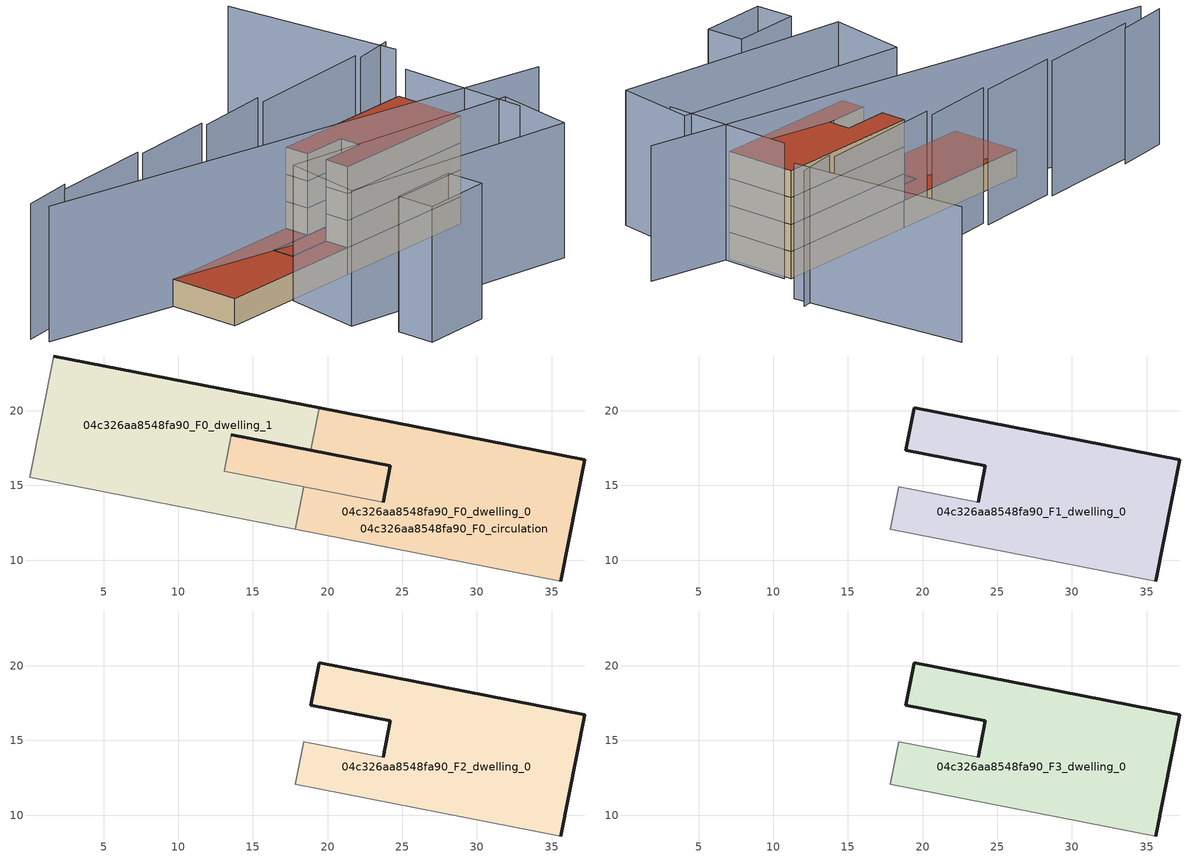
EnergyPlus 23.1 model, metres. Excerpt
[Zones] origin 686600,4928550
04c326aa8548fa90_F0_dwelling_0
 floor ground (EU_floor_Construction): 37.2,16.71 35.61,8.6 17.84,12.08 18.4,14.92 20.95,14.42 23.73,13.87 23.93,14.92 24.2,16.3 18.87,17.35 19.43,20.19 z0; 24.2,16.3 23.93,14.92 23.73,13.87 20.95,14.42 18.4,14.92 13.07,15.96 13.54,18.39 z0
 wall outside (EU_wall_Construction): 35.61,8.6 37.2,16.71 19.43,20.19 / 18.87,17.35 24.2,16.3 23.73,13.87 z0:3
 wall adiabatic (EU_wall_Construction): 17.84,12.08 35.61,8.6 / 23.73,13.87 18.4,14.92 z0:3
 wall to 04c326aa8548fa90_F0_dwelling_1 (EU_wall_Construction): 19.43,20.19 18.87,17.35 / 18.4,14.92 17.84,12.08 z0:3
 roof outside (EU_floor_Construction): 23.73,13.87 23.93,14.92 24.2,16.3 18.87,17.35 13.54,18.39 13.07,15.96 18.4,14.92 20.95,14.42 z3
04c326aa8548fa90_F0_dwelling_1
 floor ground (EU_floor_Construction): 19.43,20.19 18.87,17.35 13.54,18.39 13.07,15.96 18.4,14.92 17.84,12.08 0.07,15.56 1.66,23.66 z0
 wall outside (EU_wall_Construction): 13.54,18.39 18.87,17.35 / 19.43,20.19 1.66,23.66 z0:3
 wall adiabatic (EU_wall_Construction): 18.4,14.92 13.07,15.96 13.54,18.39 / 1.66,23.66 0.07,15.56 17.84,12.08 z0:3
 roof outside (EU_roof_Construction): 17.84,12.08 18.4,14.92 13.07,15.96 13.54,18.39 18.87,17.35 19.43,20.19 1.66,23.66 0.07,15.56 z3
04c326aa8548fa90_F0_circulation
 floor ground (EU_floor_Construction): 37.2,16.71 35.61,8.6 17.84,12.08 18.4,14.92 20.95,14.42 23.73,13.87 23.93,14.92 24.2,16.3 18.87,17.35 19.43,20.19 z0; 24.2,16.3 23.93,14.92 23.73,13.87 20.95,14.42 18.4,14.92 13.07,15.96 13.54,18.39 z0
 wall outside (EU_wall_Construction): 23.73,13.87 24.2,16.3 13.54,18.39 z0:3
 wall adiabatic (EU_wall_Construction): 13.54,18.39 13.07,15.96 23.73,13.87 z0:3
 roof outside (EU_roof_Construction): 23.73,13.87 23.93,14.92 24.2,16.3 13.54,18.39 13.07,15.96 18.4,14.92 20.95,14.42 z3; 35.61,8.6 37.2,16.71 19.43,20.19 18.87,17.35 24.2,16.3 23.93,14.92 23.73,13.87 20.95,14.42 18.4,14.92 17.84,12.08 z3
04c326aa8548fa90_F1_dwelling_0
 floor to 04c326aa8548fa90_F0_dwelling_0 (EU_floor_Construction): 37.2,16.71 35.61,8.6 17.84,12.08 18.4,14.92 20.95,14.42 23.73,13.87 23.93,14.92 24.2,16.3 18.87,17.35 19.43,20.19 z3
 wall outside (EU_wall_Construction): 35.61,8.6 37.2,16.71 19.43,20.19 18.87,17.35 24.2,16.3 23.73,13.87 z3:6
 wall adiabatic (EU_wall_Construction): 23.73,13.87 18.4,14.92 17.84,12.08 35.61,8.6 z3:6
04c326aa8548fa90_F2_dwelling_0
 floor to 04c326aa8548fa90_F1_dwelling_0 (EU_floor_Construction): 37.2,16.71 35.61,8.6 17.84,12.08 18.4,14.92 23.73,13.87 24.2,16.3 18.87,17.35 19.43,20.19 z6
 wall outside (EU_wall_Construction): 35.61,8.6 37.2,16.71 19.43,20.19 18.87,17.35 24.2,16.3 23.73,13.87 z6:9
 wall adiabatic (EU_wall_Construction): 23.73,13.87 18.4,14.92 17.84,12.08 35.61,8.6 z6:9
04c326aa8548fa90_F3_dwelling_0
 floor to 04c326aa8548fa90_F2_dwelling_0 (EU_floor_Construction): 37.2,16.71 35.61,8.6 17.84,12.08 18.4,14.92 23.73,13.87 24.2,16.3 18.87,17.35 19.43,20.19 z9
 wall outside (EU_wall_Construction): 35.61,8.6 37.2,16.71 19.43,20.19 18.87,17.35 24.2,16.3 23.73,13.87 z9:12
 wall adiabatic (EU_wall_Construction): 23.73,13.87 18.4,14.92 17.84,12.08 35.61,8.6 z9:12
 roof outside (EU_roof_Construction): 35.61,8.6 37.2,16.71 19.43,20.19 18.87,17.35 24.2,16.3 23.73,13.87 18.4,14.92 17.84,12.08 z12
shading: -12.92,30.17 44.68,4.45 / 34.4,1.01 37.5,16.09 / 41.83,19.61 43.92,40.36 / 43.11,21.49 38.19,21.68 / 38.22,22.39 22.77,24.65 / 14.5,27.37 4.38,28.7 / 4.47,29.36 -8.08,31.02 / -6.87,31.68 -13.23,32.14 / 23.41,25.68 14.43,26.74 / 13.93,-5.77 5.93,-4.34 / 5.93,-4.34 6.71,0 / 6.71,0 14.71,-1.43 / 14.71,-1.43 13.93,-5.77 / 32.56,-5.18 5.73,4.94 / 5.73,4.94 8.99,13.61 / 8.99,13.61 35.83,3.48 / 35.83,3.48 32.56,-5.18 z0:15
[Building]
EU S2 Campaign: North Axis=0; Terrain=City; Solar Distribution=FullExterior
[Site:Location]
Bologna: Latitude=44.5; Longitude=11.25; Time Zone=1; Elevation=37
[SizingPeriod:WeatherFileDays]
AnnualSizingPeriod: Begin Month=1; Begin Day of Month=1; End Month=12; End Day of Month=31; Day of Week for Start Day=Monday; Use Weather File Daylight Saving Period=No; Use Weather File Rain and Snow Indicators=No
[MATERIAL]
EU_InternalMass_Material: Roughness=MediumRough; Thickness=0.1; Conductivity=1; Density=1800; Specific Heat=900; Thermal Absorptance=0.9; Solar Absorptance=0.7; Visible Absorptance=0.7
[MATERIAL:NOMASS] Roughness=MediumRough; Thermal Absorptance=0.9; Solar Absorptance=0.7; Visible Absorptance=0.7
Name | Thermal Resistance
EU_wall_NoMass | 0.937881
EU_roof_NoMass | 0.548572
EU_floor_NoMass | 0.71348
[CONSTRUCTION]
EU_wall_Construction: EU_wall_NoMass
EU_roof_Construction: EU_roof_NoMass
EU_floor_Construction: EU_floor_NoMass
EU_InternalMass_Construction: EU_InternalMass_Material
[ZONE] Type=1; Multiplier=1; Ceiling Height=autocalculate; Floor Area=autocalculate; Part of Total Floor Area=Yes
Name | Volume
04c326aa8548fa90_F0_dwelling_0; 04c326aa8548fa90_F0_circulation | 488.976
04c326aa8548fa90_F1_dwelling_0; 04c326aa8548fa90_F2_dwelling_0; 04c326aa8548fa90_F3_dwelling_0 | 408.227
04c326aa8548fa90_F0_dwelling_1 | 408.229
[INTERNALMASS] Construction=EU_InternalMass_Construction
Name | Zone or ZoneList | Surface Area
04c326aa8548fa90_F0_dwelling_0_EU_InternalMass | 04c326aa8548fa90_F0_dwelling_0 | 136.076
04c326aa8548fa90_F0_dwelling_1_EU_InternalMass | 04c326aa8548fa90_F0_dwelling_1 | 136.076
04c326aa8548fa90_F1_dwelling_0_EU_InternalMass | 04c326aa8548fa90_F1_dwelling_0 | 299.083
04c326aa8548fa90_F2_dwelling_0_EU_InternalMass | 04c326aa8548fa90_F2_dwelling_0 | 299.083
04c326aa8548fa90_F3_dwelling_0_EU_InternalMass | 04c326aa8548fa90_F3_dwelling_0 | 299.083
[OTHEREQUIPMENT] Fuel Type=Electricity; Design Level Calculation Method=Watts/Area; Power per Zone Floor Area=1; Fraction Latent=0; Fraction Radiant=0; Fraction Lost=0; Carbon Dioxide Generation Rate=0; EndUse Subcategory=EU_Step8_InternalGains
Name | Zone or ZoneList or Space or SpaceList | Schedule
EU_Step8_InternalGain_04c326aa8548fa90_F0_dwelling_0_f000 | 04c326aa8548fa90_F0_dwelling_0 | EU_Step8_GainSchedule_04c326aa8548fa90_F0_dwelling_0_f000
EU_Step8_InternalGain_04c326aa8548fa90_F0_dwelling_1_f000 | 04c326aa8548fa90_F0_dwelling_1 | EU_Step8_GainSchedule_04c326aa8548fa90_F0_dwelling_1_f000
EU_Step8_InternalGain_04c326aa8548fa90_F1_dwelling_0_f000 | 04c326aa8548fa90_F1_dwelling_0 | EU_Step8_GainSchedule_04c326aa8548fa90_F1_dwelling_0_f000
EU_Step8_InternalGain_04c326aa8548fa90_F2_dwelling_0_f000 | 04c326aa8548fa90_F2_dwelling_0 | EU_Step8_GainSchedule_04c326aa8548fa90_F2_dwelling_0_f000
EU_Step8_InternalGain_04c326aa8548fa90_F3_dwelling_0_f000 | 04c326aa8548fa90_F3_dwelling_0 | EU_Step8_GainSchedule_04c326aa8548fa90_F3_dwelling_0_f000
[ZONEINFILTRATION:DESIGNFLOWRATE]
EU_Circulation_Infiltration_04c326aa8548fa90_F0_circulation: Zone or ZoneList or Space or SpaceList=04c326aa8548fa90_F0_circulation; Schedule=EU_AlwaysOn; Design Flow Rate Calculation Method=Flow/Area; Flow Rate per Floor Area=0.0005; Constant Term Coefficient=1; Temperature Term Coefficient=0; Velocity Term Coefficient=0; Velocity Squared Term Coefficient=0
[ZONEVENTILATION:DESIGNFLOWRATE] Schedule=EU_AlwaysOn; Design Flow Rate Calculation Method=AirChanges/Hour; Air Changes per Hour=0.687892; Ventilation Type=Natural; Fan Pressure Rise=0; Fan Total Efficiency=1; Constant Term Coefficient=1; Temperature Term Coefficient=0; Velocity Term Coefficient=0; Velocity Squared Term Coefficient=0; Minimum Indoor Temperature=-100; Maximum Indoor Temperature=100; Delta Temperature=-100; Minimum Outdoor Temperature=-100; Maximum Outdoor Temperature=100; Maximum Wind Speed=40
Name | Zone or ZoneList or Space or SpaceList
EU_ConstantAir_04c326aa8548fa90_F0_dwelling_0 | 04c326aa8548fa90_F0_dwelling_0
EU_ConstantAir_04c326aa8548fa90_F0_dwelling_1 | 04c326aa8548fa90_F0_dwelling_1
EU_ConstantAir_04c326aa8548fa90_F1_dwelling_0 | 04c326aa8548fa90_F1_dwelling_0
EU_ConstantAir_04c326aa8548fa90_F2_dwelling_0 | 04c326aa8548fa90_F2_dwelling_0
EU_ConstantAir_04c326aa8548fa90_F3_dwelling_0 | 04c326aa8548fa90_F3_dwelling_0
[HVACTEMPLATE:THERMOSTAT] Constant Heating Setpoint=20; Constant Cooling Setpoint=50
EU_HeatOnly_04c326aa8548fa90_F0_dwelling_0; EU_HeatOnly_04c326aa8548fa90_F0_dwelling_1; EU_HeatOnly_04c326aa8548fa90_F1_dwelling_0; EU_HeatOnly_04c326aa8548fa90_F2_dwelling_0; EU_HeatOnly_04c326aa8548fa90_F3_dwelling_0
[HVACTEMPLATE:ZONE:IDEALLOADSAIRSYSTEM] System Availability Schedule=EU_AlwaysOn; Maximum Heating Supply Air Temperature=50; Minimum Cooling Supply Air Temperature=13; Maximum Heating Supply Air Humidity Ratio=0.0156; Minimum Cooling Supply Air Humidity Ratio=0.0077; Heating Limit=NoLimit; Cooling Limit=NoLimit; Heating Availability Schedule=EU_AlwaysOn; Cooling Availability Schedule=EU_CoolingOff; Dehumidification Control Type=ConstantSensibleHeatRatio; Cooling Sensible Heat Ratio=0.7; Dehumidification Setpoint=60; Humidification Control Type=None; Humidification Setpoint=30; Outdoor Air Method=None; Outdoor Air Flow Rate per Person=0.00944; Outdoor Air Flow Rate per Zone Floor Area=0; Outdoor Air Flow Rate per Zone=0; Demand Controlled Ventilation Type=None; Outdoor Air Economizer Type=NoEconomizer; Heat Recovery Type=None; Sensible Heat Recovery Effectiveness=0.7; Latent Heat Recovery Effectiveness=0.65
Name | Template Thermostat
04c326aa8548fa90_F0_dwelling_0 | EU_HeatOnly_04c326aa8548fa90_F0_dwelling_0
04c326aa8548fa90_F0_dwelling_1 | EU_HeatOnly_04c326aa8548fa90_F0_dwelling_1
04c326aa8548fa90_F1_dwelling_0 | EU_HeatOnly_04c326aa8548fa90_F1_dwelling_0
04c326aa8548fa90_F2_dwelling_0 | EU_HeatOnly_04c326aa8548fa90_F2_dwelling_0
04c326aa8548fa90_F3_dwelling_0 | EU_HeatOnly_04c326aa8548fa90_F3_dwelling_0
[SIZING:ZONE] Zone Cooling Design Supply Air Temperature Input Method=SupplyAirTemperature; Zone Cooling Design Supply Air Temperature=13; Zone Heating Design Supply Air Temperature Input Method=SupplyAirTemperature; Zone Heating Design Supply Air Temperature=50; Zone Cooling Design Supply Air Humidity Ratio=0.008; Zone Heating Design Supply Air Humidity Ratio=0.008; Cooling Design Air Flow Method=DesignDay; Cooling Design Air Flow Rate=0; Cooling Minimum Air Flow per Zone Floor Area=0.000762; Cooling Minimum Air Flow=0; Cooling Minimum Air Flow Fraction=0.2; Heating Design Air Flow Method=DesignDay; Heating Design Air Flow Rate=0; Heating Maximum Air Flow per Zone Floor Area=0.002032; Heating Maximum Air Flow=0.141576; Heating Maximum Air Flow Fraction=0.3; Account for Dedicated Outdoor Air System=No; Dedicated Outdoor Air System Control Strategy=NeutralSupplyAir; Dedicated Outdoor Air Low Setpoint Temperature for Design=autosize; Dedicated Outdoor Air High Setpoint Temperature for Design=autosize; Zone Load Sizing Method=Sensible Load Only No Latent Load; Zone Latent Cooling Design Supply Air Humidity Ratio Input Method=HumidityRatioDifference; Zone Cooling Design Supply Air Humidity Ratio Difference=0.005; Zone Latent Heating Design Supply Air Humidity Ratio Input Method=HumidityRatioDifference; Zone Humidification Design Supply Air Humidity Ratio Difference=0.005
04c326aa8548fa90_F0_dwelling_0; 04c326aa8548fa90_F0_dwelling_1; 04c326aa8548fa90_F1_dwelling_0; 04c326aa8548fa90_F2_dwelling_0; 04c326aa8548fa90_F3_dwelling_0
[SCHEDULE:CONSTANT]
Name | Hourly Value
EU_AlwaysOn | 1
EU_CoolingOff | 0
[SCHEDULE:FILE] Column Number=1; Rows to Skip at Top=0; Number of Hours of Data=8760; Column Separator=Comma; Interpolate to Timestep=No; Minutes per Item=60; Adjust Schedule for Daylight Savings=Yes
Name | File
EU_Step8_GainSchedule_04c326aa8548fa90_F0_dwelling_0_f000 | ../../schedules/04c326aa8548fa90/04c326aa8548fa90_F0_dwelling_0_f000_gain.csv
EU_Step8_GainSchedule_04c326aa8548fa90_F0_dwelling_1_f000 | ../../schedules/04c326aa8548fa90/04c326aa8548fa90_F0_dwelling_1_f000_gain.csv
EU_Step8_GainSchedule_04c326aa8548fa90_F1_dwelling_0_f000 | ../../schedules/04c326aa8548fa90/04c326aa8548fa90_F1_dwelling_0_f000_gain.csv
EU_Step8_GainSchedule_04c326aa8548fa90_F2_dwelling_0_f000 | ../../schedules/04c326aa8548fa90/04c326aa8548fa90_F2_dwelling_0_f000_gain.csv
EU_Step8_GainSchedule_04c326aa8548fa90_F3_dwelling_0_f000 | ../../schedules/04c326aa8548fa90/04c326aa8548fa90_F3_dwelling_0_f000_gain.csv
